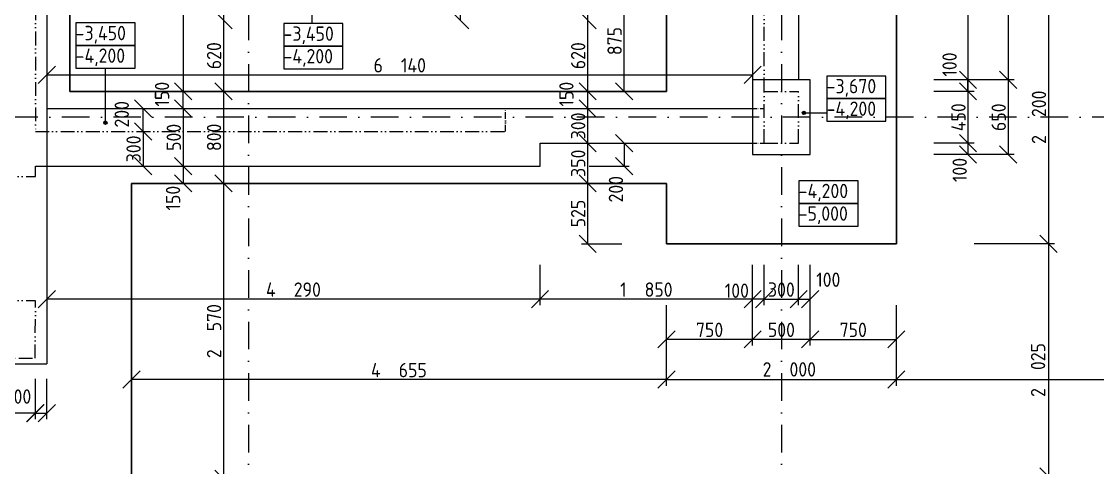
# Model space of a CAD drawing. Extents: x 4511820 to 5180432, y -1526536 to -944957.
# Drawn here: x 5102772 to 5112132, y -1447929 to -1444051 of the extents above; entities that cross this region are included whole.
import ezdxf

# ---------------------------------------------------------------- set-up
doc = ezdxf.new("R2010")
doc.units = 0
doc.header["$MEASUREMENT"] = 0
doc.linetypes.add('ACAD_ISO12W100', pattern=[22, 12, -3, 0.5, -3, 0.5, -3])
doc.linetypes.add('BODKOCIARKOVANA_3', pattern=[5.6, 3, -1.3, 0, -1.3])
doc.layers.get('0').update_dxf_attribs({"linetype": 'CONTINUOUS'})
doc.layers.get('Defpoints').update_dxf_attribs({"color": 61, "linetype": 'CONTINUOUS'})
for name, color, linetype in [('KÓTY', 4, 'CONTINUOUS'), ('MÚRY', 1, 'CONTINUOUS'), ('osi', 253, 'CONTINUOUS'), ('TENKÁ', 7, 'CONTINUOUS')]:
    doc.layers.add(name, color=color, linetype=linetype)
doc.styles.add('STYLE1', font='isocp.shx')
doc.dimstyles.new('STANDARD-50', dxfattribs={"dimtxt": 125, "dimasz": 150, "dimexe": 10, "dimexo": 200, "dimgap": 20, "dimtad": 1, "dimdsep": 46, "dimlunit": 6, "dimtxsty": 'STYLE1', "dimblk1": 'OBLIQUE', "dimblk2": 'OBLIQUE', "dimsah": 1, "dimcen": 2.5, "dimse1": 1, "dimse2": 1, "dimadec": 0, "dimazin": 0, "dimtfac": 1, "dimtmove": 1, "dimatfit": 3, "dimldrblk": 'OBLIQUE', "dimfxl": 1, "dimtolj": 1, "dimtzin": 0, "dimarcsym": 0})

# ---------------------------------------------------------------- blocks, each defined once
blk = doc.blocks.new('_OBLIQUE')
at = {"color": 0, "linetype": 'ByBlock'}
blk.add_line((-0.5, -0.5), (0.5, 0.5), dxfattribs=at)
blk = doc.blocks.new('*D37453')
at = {"layer": 'Defpoints', "color": 0}
for p in [(5108382.5, -1445983), (5110382.5, -1445983), (5110382.5, -1447164.5)]:
    blk.add_point(p, dxfattribs=at)
at = {"layer": 'KÓTY', "color": 0, "lineweight": -2}
blk.add_line((5108382.5, -1447164.5), (5110382.5, -1447164.5), dxfattribs=at)
at = {"layer": 'KÓTY', "color": 0, "linetype": 'ByBlock', "lineweight": -2, "xscale": 150, "yscale": 150, "zscale": 150, "rotation": 180}
blk.add_blockref('_OBLIQUE', (5108382.5, -1447164.5), dxfattribs=at)
at = {"layer": 'KÓTY', "color": 0, "linetype": 'ByBlock', "lineweight": -2, "xscale": 150, "yscale": 150, "zscale": 150}
blk.add_blockref('_OBLIQUE', (5110382.5, -1447164.5), dxfattribs=at)
at = {"layer": 'KÓTY', "color": 0, "insert": (5109451.5, -1447076), "char_height": 125, "attachment_point": 5, "style": 'STYLE1'}
blk.add_mtext('\\A1;2ﾠ000', dxfattribs=at)
blk = doc.blocks.new('*D37454')
at = {"layer": 'Defpoints', "color": 0}
for p in [(5110382.5, -1445983), (5114922.5, -1446083), (5114922.5, -1447164.5)]:
    blk.add_point(p, dxfattribs=at)
at = {"layer": 'KÓTY', "color": 0, "lineweight": -2}
blk.add_line((5110382.5, -1447164.5), (5114922.5, -1447164.5), dxfattribs=at)
at = {"layer": 'KÓTY', "color": 0, "linetype": 'ByBlock', "lineweight": -2, "xscale": 150, "yscale": 150, "zscale": 150, "rotation": 180}
blk.add_blockref('_OBLIQUE', (5110382.5, -1447164.5), dxfattribs=at)
at = {"layer": 'KÓTY', "color": 0, "linetype": 'ByBlock', "lineweight": -2, "xscale": 150, "yscale": 150, "zscale": 150}
blk.add_blockref('_OBLIQUE', (5114922.5, -1447164.5), dxfattribs=at)
at = {"layer": 'KÓTY', "color": 0, "insert": (5112652.5, -1447082), "char_height": 125, "attachment_point": 5, "style": 'STYLE1'}
blk.add_mtext('\\A1;4ﾠ540', dxfattribs=at)
blk = doc.blocks.new('*D37680')
at = {"layer": 'Defpoints', "color": 0}
for p in [(5103727.5, -1445458), (5108382.5, -1445458), (5103727.5, -1447164.5)]:
    blk.add_point(p, dxfattribs=at)
at = {"layer": 'KÓTY', "color": 0, "lineweight": -2}
blk.add_line((5108382.5, -1447164.5), (5103727.5, -1447164.5), dxfattribs=at)
at = {"layer": 'KÓTY', "color": 0, "linetype": 'ByBlock', "lineweight": -2, "xscale": 150, "yscale": 150, "zscale": 150, "rotation": 180}
blk.add_blockref('_OBLIQUE', (5103727.5, -1447164.5), dxfattribs=at)
at = {"layer": 'KÓTY', "color": 0, "linetype": 'ByBlock', "lineweight": -2, "xscale": 150, "yscale": 150, "zscale": 150}
blk.add_blockref('_OBLIQUE', (5108382.5, -1447164.5), dxfattribs=at)
at = {"layer": 'KÓTY', "color": 0, "insert": (5106055, -1447082), "char_height": 125, "attachment_point": 5, "style": 'STYLE1'}
blk.add_mtext('\\A1;4ﾠ655', dxfattribs=at)
blk = doc.blocks.new('*D37682')
at = {"layer": 'Defpoints', "color": 0}
for p in [(5102992.5, -1444958), (5107282.5, -1444958), (5102992.5, -1446464.5)]:
    blk.add_point(p, dxfattribs=at)
at = {"layer": 'KÓTY', "color": 0, "lineweight": -2}
blk.add_line((5107282.5, -1446464.5), (5102992.5, -1446464.5), dxfattribs=at)
at = {"layer": 'KÓTY', "color": 0, "linetype": 'ByBlock', "lineweight": -2, "xscale": 150, "yscale": 150, "zscale": 150, "rotation": 180}
blk.add_blockref('_OBLIQUE', (5102992.5, -1446464.5), dxfattribs=at)
at = {"layer": 'KÓTY', "color": 0, "linetype": 'ByBlock', "lineweight": -2, "xscale": 150, "yscale": 150, "zscale": 150}
blk.add_blockref('_OBLIQUE', (5107282.5, -1446464.5), dxfattribs=at)
at = {"layer": 'KÓTY', "color": 0, "insert": (5105137.5, -1446382), "char_height": 125, "attachment_point": 5, "style": 'STYLE1'}
blk.add_mtext('\\A1;4ﾠ290', dxfattribs=at)
blk = doc.blocks.new('*D37693')
at = {"layer": 'Defpoints', "color": 0}
for p in [(5110382.5, -1443783), (5110382.5, -1445983), (5111705.5, -1445983)]:
    blk.add_point(p, dxfattribs=at)
at = {"layer": 'KÓTY', "color": 0, "lineweight": -2}
blk.add_line((5111705.5, -1443783), (5111705.5, -1445983), dxfattribs=at)
at = {"layer": 'KÓTY', "color": 0, "linetype": 'ByBlock', "lineweight": -2, "xscale": 150, "yscale": 150, "zscale": 150}
for p, rotation in [((5111705.5, -1443783), 90), ((5111705.5, -1445983), 270)]:
    blk.add_blockref('_OBLIQUE', p, dxfattribs=dict(at, rotation=rotation))
at = {"layer": 'KÓTY', "color": 0, "insert": (5111623, -1444883), "char_height": 125, "attachment_point": 5, "rotation": 90, "style": 'STYLE1'}
blk.add_mtext('\\A1;2ﾠ200', dxfattribs=at)
blk = doc.blocks.new('*D37695')
at = {"layer": 'Defpoints', "color": 0}
for p in [(5110382.5, -1445983), (5110382.5, -1448008), (5111705.5, -1448008)]:
    blk.add_point(p, dxfattribs=at)
at = {"layer": 'KÓTY', "color": 0, "lineweight": -2}
blk.add_line((5111705.5, -1445983), (5111705.5, -1448008), dxfattribs=at)
at = {"layer": 'KÓTY', "color": 0, "linetype": 'ByBlock', "lineweight": -2, "xscale": 150, "yscale": 150, "zscale": 150}
for p, rotation in [((5111705.5, -1445983), 90), ((5111705.5, -1448008), 270)]:
    blk.add_blockref('_OBLIQUE', p, dxfattribs=dict(at, rotation=rotation))
at = {"layer": 'KÓTY', "color": 0, "insert": (5111615.5, -1447081), "char_height": 125, "attachment_point": 5, "rotation": 90, "style": 'STYLE1'}
blk.add_mtext('\\A1;2ﾠ025', dxfattribs=at)
blk = doc.blocks.new('*D37707')
at = {"layer": 'Defpoints', "color": 0}
for p in [(5109532.5, -1440418), (5109532.5, -1444558), (5111355.5, -1444558)]:
    blk.add_point(p, dxfattribs=at)
at = {"layer": 'KÓTY', "color": 0, "lineweight": -2}
blk.add_line((5111355.5, -1440418), (5111355.5, -1444558), dxfattribs=at)
at = {"layer": 'KÓTY', "color": 0, "linetype": 'ByBlock', "lineweight": -2, "xscale": 150, "yscale": 150, "zscale": 150}
for p, rotation in [((5111355.5, -1440418), 90), ((5111355.5, -1444558), 270)]:
    blk.add_blockref('_OBLIQUE', p, dxfattribs=dict(at, rotation=rotation))
at = {"layer": 'KÓTY', "color": 0, "insert": (5111273, -1442488), "char_height": 125, "attachment_point": 5, "rotation": 90, "style": 'STYLE1'}
blk.add_mtext('\\A1;4ﾠ140', dxfattribs=at)
blk = doc.blocks.new('*D37708')
at = {"layer": 'Defpoints', "color": 0}
for p in [(5109532.5, -1444558), (5111005.5, -1444558), (5109532.5, -1444658)]:
    blk.add_point(p, dxfattribs=at)
at = {"layer": 'KÓTY', "color": 0, "lineweight": -2}
blk.add_line((5111005.5, -1444658), (5111005.5, -1444558), dxfattribs=at)
at = {"layer": 'KÓTY', "color": 0, "linetype": 'ByBlock', "lineweight": -2, "xscale": 150, "yscale": 150, "zscale": 150}
for p, rotation in [((5111005.5, -1444558), 90), ((5111005.5, -1444658), 270)]:
    blk.add_blockref('_OBLIQUE', p, dxfattribs=dict(at, rotation=rotation))
at = {"layer": 'KÓTY', "color": 0, "insert": (5110845.5, -1444424.5), "char_height": 125, "attachment_point": 5, "rotation": 90, "style": 'STYLE1'}
blk.add_mtext('\\A1;100', dxfattribs=at)
blk = doc.blocks.new('*D37710')
at = {"layer": 'Defpoints', "color": 0}
for p in [(5109232.5, -1442283), (5109232.5, -1444658), (5111005.5, -1444658)]:
    blk.add_point(p, dxfattribs=at)
at = {"layer": 'KÓTY', "color": 0, "lineweight": -2}
blk.add_line((5111005.5, -1442283), (5111005.5, -1444658), dxfattribs=at)
at = {"layer": 'KÓTY', "color": 0, "linetype": 'ByBlock', "lineweight": -2, "xscale": 150, "yscale": 150, "zscale": 150}
for p, rotation in [((5111005.5, -1442283), 90), ((5111005.5, -1444658), 270)]:
    blk.add_blockref('_OBLIQUE', p, dxfattribs=dict(at, rotation=rotation))
at = {"layer": 'KÓTY', "color": 0, "insert": (5110923, -1443470.5), "char_height": 125, "attachment_point": 5, "rotation": 90, "style": 'STYLE1'}
blk.add_mtext('\\A1;2ﾠ375', dxfattribs=at)
blk = doc.blocks.new('*D37757')
at = {"layer": 'Defpoints', "color": 0}
for p in [(5104692.5, -1440718), (5104529, -1444038), (5104692.5, -1444038)]:
    blk.add_point(p, dxfattribs=at)
at = {"layer": 'KÓTY', "color": 0, "lineweight": -2}
blk.add_line((5104529, -1440718), (5104529, -1444038), dxfattribs=at)
at = {"layer": 'KÓTY', "color": 0, "linetype": 'ByBlock', "lineweight": -2, "xscale": 150, "yscale": 150, "zscale": 150}
for p, rotation in [((5104529, -1440718), 90), ((5104529, -1444038), 270)]:
    blk.add_blockref('_OBLIQUE', p, dxfattribs=dict(at, rotation=rotation))
at = {"layer": 'KÓTY', "color": 0, "insert": (5104446.5, -1442378), "char_height": 125, "attachment_point": 5, "rotation": 90, "style": 'STYLE1'}
blk.add_mtext('\\A1;3ﾠ320', dxfattribs=at)
blk = doc.blocks.new('*D37758')
at = {"layer": 'Defpoints', "color": 0}
for p in [(5104692.5, -1444038), (5104529, -1444658), (5104692.5, -1444658)]:
    blk.add_point(p, dxfattribs=at)
at = {"layer": 'KÓTY', "color": 0, "lineweight": -2}
blk.add_line((5104529, -1444038), (5104529, -1444658), dxfattribs=at)
at = {"layer": 'KÓTY', "color": 0, "linetype": 'ByBlock', "lineweight": -2, "xscale": 150, "yscale": 150, "zscale": 150}
for p, rotation in [((5104529, -1444038), 90), ((5104529, -1444658), 270)]:
    blk.add_blockref('_OBLIQUE', p, dxfattribs=dict(at, rotation=rotation))
at = {"layer": 'KÓTY', "color": 0, "insert": (5104446.5, -1444348), "char_height": 125, "attachment_point": 5, "rotation": 90, "style": 'STYLE1'}
blk.add_mtext('\\A1;620', dxfattribs=at)
blk = doc.blocks.new('*D37762')
at = {"layer": 'Defpoints', "color": 0}
for p in [(5102992.5, -1447028), (5103727.5, -1447028), (5103727.5, -1448629.5)]:
    blk.add_point(p, dxfattribs=at)
at = {"layer": 'KÓTY', "color": 0, "lineweight": -2}
blk.add_line((5102992.5, -1448629.5), (5103727.5, -1448629.5), dxfattribs=at)
at = {"layer": 'KÓTY', "color": 0, "linetype": 'ByBlock', "lineweight": -2, "xscale": 150, "yscale": 150, "zscale": 150, "rotation": 180}
blk.add_blockref('_OBLIQUE', (5102992.5, -1448629.5), dxfattribs=at)
at = {"layer": 'KÓTY', "color": 0, "linetype": 'ByBlock', "lineweight": -2, "xscale": 150, "yscale": 150, "zscale": 150}
blk.add_blockref('_OBLIQUE', (5103727.5, -1448629.5), dxfattribs=at)
at = {"layer": 'KÓTY', "color": 0, "insert": (5103360, -1448547), "char_height": 125, "attachment_point": 5, "style": 'STYLE1'}
blk.add_mtext('\\A1;735', dxfattribs=at)
blk = doc.blocks.new('*D37763')
at = {"layer": 'Defpoints', "color": 0}
for p in [(5101132.5, -1447028), (5102992.5, -1447028), (5101132.5, -1448629.5)]:
    blk.add_point(p, dxfattribs=at)
at = {"layer": 'KÓTY', "color": 0, "lineweight": -2}
blk.add_line((5102992.5, -1448629.5), (5101132.5, -1448629.5), dxfattribs=at)
at = {"layer": 'KÓTY', "color": 0, "linetype": 'ByBlock', "lineweight": -2, "xscale": 150, "yscale": 150, "zscale": 150, "rotation": 180}
blk.add_blockref('_OBLIQUE', (5101132.5, -1448629.5), dxfattribs=at)
at = {"layer": 'KÓTY', "color": 0, "linetype": 'ByBlock', "lineweight": -2, "xscale": 150, "yscale": 150, "zscale": 150}
blk.add_blockref('_OBLIQUE', (5102992.5, -1448629.5), dxfattribs=at)
at = {"layer": 'KÓTY', "color": 0, "insert": (5102062.5, -1448547), "char_height": 125, "attachment_point": 5, "style": 'STYLE1'}
blk.add_mtext('\\A1;1ﾠ860', dxfattribs=at)
blk = doc.blocks.new('*D37765')
at = {"layer": 'Defpoints', "color": 0}
for p in [(5101206.1, -1446978), (5102891.1, -1446978), (5101206.1, -1447455.5)]:
    blk.add_point(p, dxfattribs=at)
at = {"layer": 'KÓTY', "color": 0, "lineweight": -2}
blk.add_line((5102891.1, -1447455.5), (5101206.1, -1447455.5), dxfattribs=at)
at = {"layer": 'KÓTY', "color": 0, "linetype": 'ByBlock', "lineweight": -2, "xscale": 150, "yscale": 150, "zscale": 150, "rotation": 180}
blk.add_blockref('_OBLIQUE', (5101206.1, -1447455.5), dxfattribs=at)
at = {"layer": 'KÓTY', "color": 0, "linetype": 'ByBlock', "lineweight": -2, "xscale": 150, "yscale": 150, "zscale": 150}
blk.add_blockref('_OBLIQUE', (5102891.1, -1447455.5), dxfattribs=at)
at = {"layer": 'KÓTY', "color": 0, "insert": (5102048.6, -1447373), "char_height": 125, "attachment_point": 5, "style": 'STYLE1'}
blk.add_mtext('\\A1;1ﾠ685', dxfattribs=at)
blk = doc.blocks.new('*D37766')
at = {"layer": 'Defpoints', "color": 0}
for p in [(5102892.5, -1446978), (5102992.5, -1446978), (5102992.5, -1447455.5)]:
    blk.add_point(p, dxfattribs=at)
at = {"layer": 'KÓTY', "color": 0, "lineweight": -2}
blk.add_line((5102892.5, -1447455.5), (5102992.5, -1447455.5), dxfattribs=at)
at = {"layer": 'KÓTY', "color": 0, "linetype": 'ByBlock', "lineweight": -2, "xscale": 150, "yscale": 150, "zscale": 150, "rotation": 180}
blk.add_blockref('_OBLIQUE', (5102892.5, -1447455.5), dxfattribs=at)
at = {"layer": 'KÓTY', "color": 0, "linetype": 'ByBlock', "lineweight": -2, "xscale": 150, "yscale": 150, "zscale": 150}
blk.add_blockref('_OBLIQUE', (5102992.5, -1447455.5), dxfattribs=at)
at = {"layer": 'KÓTY', "color": 0, "insert": (5102751.5, -1447312), "char_height": 125, "attachment_point": 5, "style": 'STYLE1'}
blk.add_mtext('\\A1;100', dxfattribs=at)
blk = doc.blocks.new('*D37790')
at = {"layer": 'Defpoints', "color": 0}
for p in [(5104529, -1444658), (5104529, -1445458), (5104529, -1445458)]:
    blk.add_point(p, dxfattribs=at)
at = {"layer": 'KÓTY', "color": 0, "lineweight": -2}
blk.add_line((5104529, -1444658), (5104529, -1445458), dxfattribs=at)
at = {"layer": 'KÓTY', "color": 0, "linetype": 'ByBlock', "lineweight": -2, "xscale": 150, "yscale": 150, "zscale": 150}
for p, rotation in [((5104529, -1444658), 90), ((5104529, -1445458), 270)]:
    blk.add_blockref('_OBLIQUE', p, dxfattribs=dict(at, rotation=rotation))
at = {"layer": 'KÓTY', "color": 0, "insert": (5104446.5, -1445058), "char_height": 125, "attachment_point": 5, "rotation": 90, "style": 'STYLE1'}
blk.add_mtext('\\A1;800', dxfattribs=at)
blk = doc.blocks.new('*D37792')
at = {"layer": 'Defpoints', "color": 0}
for p in [(5107392.5, -1442548), (5105892.5, -1444038), (5107697, -1444038)]:
    blk.add_point(p, dxfattribs=at)
at = {"layer": 'KÓTY', "color": 0, "lineweight": -2}
blk.add_line((5107697, -1442548), (5107697, -1444038), dxfattribs=at)
at = {"layer": 'KÓTY', "color": 0, "linetype": 'ByBlock', "lineweight": -2, "xscale": 150, "yscale": 150, "zscale": 150}
for p, rotation in [((5107697, -1442548), 90), ((5107697, -1444038), 270)]:
    blk.add_blockref('_OBLIQUE', p, dxfattribs=dict(at, rotation=rotation))
at = {"layer": 'KÓTY', "color": 0, "insert": (5107614.5, -1443293), "char_height": 125, "attachment_point": 5, "rotation": 90, "style": 'STYLE1'}
blk.add_mtext('\\A1;1ﾠ490', dxfattribs=at)
blk = doc.blocks.new('*D37793')
at = {"layer": 'Defpoints', "color": 0}
for p in [(5107697, -1444038), (5107697, -1444658), (5107697, -1444658)]:
    blk.add_point(p, dxfattribs=at)
at = {"layer": 'KÓTY', "color": 0, "lineweight": -2}
blk.add_line((5107697, -1444038), (5107697, -1444658), dxfattribs=at)
at = {"layer": 'KÓTY', "color": 0, "linetype": 'ByBlock', "lineweight": -2, "xscale": 150, "yscale": 150, "zscale": 150}
for p, rotation in [((5107697, -1444038), 90), ((5107697, -1444658), 270)]:
    blk.add_blockref('_OBLIQUE', p, dxfattribs=dict(at, rotation=rotation))
at = {"layer": 'KÓTY', "color": 0, "insert": (5107614.5, -1444348), "char_height": 125, "attachment_point": 5, "rotation": 90, "style": 'STYLE1'}
blk.add_mtext('\\A1;620', dxfattribs=at)
blk = doc.blocks.new('*D37794')
at = {"layer": 'Defpoints', "color": 0}
for p in [(5107697, -1444658), (5107697, -1444808), (5107697, -1444808)]:
    blk.add_point(p, dxfattribs=at)
at = {"layer": 'KÓTY', "color": 0, "lineweight": -2}
blk.add_line((5107697, -1444658), (5107697, -1444808), dxfattribs=at)
at = {"layer": 'KÓTY', "color": 0, "linetype": 'ByBlock', "lineweight": -2, "xscale": 150, "yscale": 150, "zscale": 150}
for p, rotation in [((5107697, -1444658), 90), ((5107697, -1444808), 270)]:
    blk.add_blockref('_OBLIQUE', p, dxfattribs=dict(at, rotation=rotation))
at = {"layer": 'KÓTY', "color": 0, "insert": (5107512, -1444682.2), "char_height": 125, "attachment_point": 5, "rotation": 90, "style": 'STYLE1'}
blk.add_mtext('\\A1;150', dxfattribs=at)
blk = doc.blocks.new('*D37795')
at = {"layer": 'Defpoints', "color": 0}
for p in [(5107697, -1444808), (5107697, -1445108), (5107697, -1445108)]:
    blk.add_point(p, dxfattribs=at)
at = {"layer": 'KÓTY', "color": 0, "lineweight": -2}
blk.add_line((5107697, -1444808), (5107697, -1445108), dxfattribs=at)
at = {"layer": 'KÓTY', "color": 0, "linetype": 'ByBlock', "lineweight": -2, "xscale": 150, "yscale": 150, "zscale": 150}
for p, rotation in [((5107697, -1444808), 90), ((5107697, -1445108), 270)]:
    blk.add_blockref('_OBLIQUE', p, dxfattribs=dict(at, rotation=rotation))
at = {"layer": 'KÓTY', "color": 0, "insert": (5107614.5, -1444958), "char_height": 125, "attachment_point": 5, "rotation": 90, "style": 'STYLE1'}
blk.add_mtext('\\A1;300', dxfattribs=at)
blk = doc.blocks.new('*D37796')
at = {"layer": 'Defpoints', "color": 0}
for p in [(5107697, -1445108), (5107697, -1445458), (5107697, -1445458)]:
    blk.add_point(p, dxfattribs=at)
at = {"layer": 'KÓTY', "color": 0, "lineweight": -2}
blk.add_line((5107697, -1445108), (5107697, -1445458), dxfattribs=at)
at = {"layer": 'KÓTY', "color": 0, "linetype": 'ByBlock', "lineweight": -2, "xscale": 150, "yscale": 150, "zscale": 150}
for p, rotation in [((5107697, -1445108), 90), ((5107697, -1445458), 270)]:
    blk.add_blockref('_OBLIQUE', p, dxfattribs=dict(at, rotation=rotation))
at = {"layer": 'KÓTY', "color": 0, "insert": (5107614.5, -1445283), "char_height": 125, "attachment_point": 5, "rotation": 90, "style": 'STYLE1'}
blk.add_mtext('\\A1;350', dxfattribs=at)
blk = doc.blocks.new('*D37797')
at = {"layer": 'Defpoints', "color": 0}
for p in [(5108382.5, -1445458), (5107697, -1445983), (5108382.5, -1445983)]:
    blk.add_point(p, dxfattribs=at)
at = {"layer": 'KÓTY', "color": 0, "lineweight": -2}
blk.add_line((5107697, -1445458), (5107697, -1445983), dxfattribs=at)
at = {"layer": 'KÓTY', "color": 0, "linetype": 'ByBlock', "lineweight": -2, "xscale": 150, "yscale": 150, "zscale": 150}
for p, rotation in [((5107697, -1445458), 90), ((5107697, -1445983), 270)]:
    blk.add_blockref('_OBLIQUE', p, dxfattribs=dict(at, rotation=rotation))
at = {"layer": 'KÓTY', "color": 0, "insert": (5107614.5, -1445720.5), "char_height": 125, "attachment_point": 5, "rotation": 90, "style": 'STYLE1'}
blk.add_mtext('\\A1;525', dxfattribs=at)
blk = doc.blocks.new('*D37800')
at = {"layer": 'Defpoints', "color": 0}
for p in [(5108014, -1443783), (5108382.5, -1443783), (5108382.5, -1444658)]:
    blk.add_point(p, dxfattribs=at)
at = {"layer": 'KÓTY', "color": 0, "lineweight": -2}
blk.add_line((5108014, -1444658), (5108014, -1443783), dxfattribs=at)
at = {"layer": 'KÓTY', "color": 0, "linetype": 'ByBlock', "lineweight": -2, "xscale": 150, "yscale": 150, "zscale": 150}
for p, rotation in [((5108014, -1443783), 90), ((5108014, -1444658), 270)]:
    blk.add_blockref('_OBLIQUE', p, dxfattribs=dict(at, rotation=rotation))
at = {"layer": 'KÓTY', "color": 0, "insert": (5107931.5, -1444220.5), "char_height": 125, "attachment_point": 5, "rotation": 90, "style": 'STYLE1'}
blk.add_mtext('\\A1;875', dxfattribs=at)
blk = doc.blocks.new('*D37811')
at = {"layer": 'Defpoints', "color": 0}
for p in [(5104529, -1444808), (5104179, -1445308), (5104529, -1445308)]:
    blk.add_point(p, dxfattribs=at)
at = {"layer": 'KÓTY', "color": 0, "lineweight": -2}
blk.add_line((5104179, -1444808), (5104179, -1445308), dxfattribs=at)
at = {"layer": 'KÓTY', "color": 0, "linetype": 'ByBlock', "lineweight": -2, "xscale": 150, "yscale": 150, "zscale": 150}
for p, rotation in [((5104179, -1444808), 90), ((5104179, -1445308), 270)]:
    blk.add_blockref('_OBLIQUE', p, dxfattribs=dict(at, rotation=rotation))
at = {"layer": 'KÓTY', "color": 0, "insert": (5104096.5, -1445058), "char_height": 125, "attachment_point": 5, "rotation": 90, "style": 'STYLE1'}
blk.add_mtext('\\A1;500', dxfattribs=at)
blk = doc.blocks.new('*D37812')
at = {"layer": 'Defpoints', "color": 0}
for p in [(5104179, -1444658), (5104179, -1444658), (5104179, -1444808)]:
    blk.add_point(p, dxfattribs=at)
at = {"layer": 'KÓTY', "color": 0, "lineweight": -2}
blk.add_line((5104179, -1444808), (5104179, -1444658), dxfattribs=at)
at = {"layer": 'KÓTY', "color": 0, "linetype": 'ByBlock', "lineweight": -2, "xscale": 150, "yscale": 150, "zscale": 150}
for p, rotation in [((5104179, -1444658), 90), ((5104179, -1444808), 270)]:
    blk.add_blockref('_OBLIQUE', p, dxfattribs=dict(at, rotation=rotation))
at = {"layer": 'KÓTY', "color": 0, "insert": (5103994, -1444682.2), "char_height": 125, "attachment_point": 5, "rotation": 90, "style": 'STYLE1'}
blk.add_mtext('\\A1;150', dxfattribs=at)
blk = doc.blocks.new('*D37813')
at = {"layer": 'Defpoints', "color": 0}
for p in [(5104179, -1445308), (5104179, -1445458), (5104179, -1445458)]:
    blk.add_point(p, dxfattribs=at)
at = {"layer": 'KÓTY', "color": 0, "lineweight": -2}
blk.add_line((5104179, -1445308), (5104179, -1445458), dxfattribs=at)
at = {"layer": 'KÓTY', "color": 0, "linetype": 'ByBlock', "lineweight": -2, "xscale": 150, "yscale": 150, "zscale": 150}
for p, rotation in [((5104179, -1445308), 90), ((5104179, -1445458), 270)]:
    blk.add_blockref('_OBLIQUE', p, dxfattribs=dict(at, rotation=rotation))
at = {"layer": 'KÓTY', "color": 0, "insert": (5104090, -1445586.5), "char_height": 125, "attachment_point": 5, "rotation": 90, "style": 'STYLE1'}
blk.add_mtext('\\A1;150', dxfattribs=at)
blk = doc.blocks.new('*D37814')
at = {"layer": 'Defpoints', "color": 0}
for p in [(5103829, -1445008), (5103829, -1445308), (5103829, -1445308)]:
    blk.add_point(p, dxfattribs=at)
at = {"layer": 'KÓTY', "color": 0, "lineweight": -2}
blk.add_line((5103829, -1445008), (5103829, -1445308), dxfattribs=at)
at = {"layer": 'KÓTY', "color": 0, "linetype": 'ByBlock', "lineweight": -2, "xscale": 150, "yscale": 150, "zscale": 150}
for p, rotation in [((5103829, -1445008), 90), ((5103829, -1445308), 270)]:
    blk.add_blockref('_OBLIQUE', p, dxfattribs=dict(at, rotation=rotation))
at = {"layer": 'KÓTY', "color": 0, "insert": (5103746.5, -1445158), "char_height": 125, "attachment_point": 5, "rotation": 90, "style": 'STYLE1'}
blk.add_mtext('\\A1;300', dxfattribs=at)
blk = doc.blocks.new('*D37815')
at = {"layer": 'Defpoints', "color": 0}
for p in [(5103727.5, -1445458), (5103727.5, -1448028), (5104529, -1448028)]:
    blk.add_point(p, dxfattribs=at)
at = {"layer": 'KÓTY', "color": 0, "lineweight": -2}
blk.add_line((5104529, -1445458), (5104529, -1448028), dxfattribs=at)
at = {"layer": 'KÓTY', "color": 0, "linetype": 'ByBlock', "lineweight": -2, "xscale": 150, "yscale": 150, "zscale": 150}
for p, rotation in [((5104529, -1445458), 90), ((5104529, -1448028), 270)]:
    blk.add_blockref('_OBLIQUE', p, dxfattribs=dict(at, rotation=rotation))
at = {"layer": 'KÓTY', "color": 0, "insert": (5104446.5, -1446743), "char_height": 125, "attachment_point": 5, "rotation": 90, "style": 'STYLE1'}
blk.add_mtext('\\A1;2ﾠ570', dxfattribs=at)
blk = doc.blocks.new('*D37821')
at = {"layer": 'Defpoints', "color": 0}
for p in [(5104692.5, -1440718), (5104179, -1444658), (5104692.5, -1444658)]:
    blk.add_point(p, dxfattribs=at)
at = {"layer": 'KÓTY', "color": 0, "lineweight": -2}
blk.add_line((5104179, -1440718), (5104179, -1444658), dxfattribs=at)
at = {"layer": 'KÓTY', "color": 0, "linetype": 'ByBlock', "lineweight": -2, "xscale": 150, "yscale": 150, "zscale": 150}
for p, rotation in [((5104179, -1440718), 90), ((5104179, -1444658), 270)]:
    blk.add_blockref('_OBLIQUE', p, dxfattribs=dict(at, rotation=rotation))
at = {"layer": 'KÓTY', "color": 0, "insert": (5104096.5, -1442688), "char_height": 125, "attachment_point": 5, "rotation": 90, "style": 'STYLE1'}
blk.add_mtext('\\A1;3ﾠ940', dxfattribs=at)
blk = doc.blocks.new('*D37822')
at = {"layer": 'Defpoints', "color": 0}
for p in [(5103829, -1444808), (5103829, -1444808), (5103829, -1445008)]:
    blk.add_point(p, dxfattribs=at)
at = {"layer": 'KÓTY', "color": 0, "lineweight": -2}
blk.add_line((5103829, -1445008), (5103829, -1444808), dxfattribs=at)
at = {"layer": 'KÓTY', "color": 0, "linetype": 'ByBlock', "lineweight": -2, "xscale": 150, "yscale": 150, "zscale": 150}
for p, rotation in [((5103829, -1444808), 90), ((5103829, -1445008), 270)]:
    blk.add_blockref('_OBLIQUE', p, dxfattribs=dict(at, rotation=rotation))
at = {"layer": 'KÓTY', "color": 0, "insert": (5103644, -1444857.2), "char_height": 125, "attachment_point": 5, "rotation": 90, "style": 'STYLE1'}
blk.add_mtext('\\A1;200', dxfattribs=at)
blk = doc.blocks.new('*D37823')
at = {"layer": 'Defpoints', "color": 0}
for p in [(5109132.5, -1444514), (5102992.5, -1444808), (5109132.5, -1444808)]:
    blk.add_point(p, dxfattribs=at)
at = {"layer": 'KÓTY', "color": 0, "lineweight": -2}
blk.add_line((5102992.5, -1444514), (5109132.5, -1444514), dxfattribs=at)
at = {"layer": 'KÓTY', "color": 0, "linetype": 'ByBlock', "lineweight": -2, "xscale": 150, "yscale": 150, "zscale": 150, "rotation": 180}
blk.add_blockref('_OBLIQUE', (5102992.5, -1444514), dxfattribs=at)
at = {"layer": 'KÓTY', "color": 0, "linetype": 'ByBlock', "lineweight": -2, "xscale": 150, "yscale": 150, "zscale": 150}
blk.add_blockref('_OBLIQUE', (5109132.5, -1444514), dxfattribs=at)
at = {"layer": 'KÓTY', "color": 0, "insert": (5106062.5, -1444431.5), "char_height": 125, "attachment_point": 5, "style": 'STYLE1'}
blk.add_mtext('\\A1;6ﾠ140', dxfattribs=at)
blk = doc.blocks.new('*D37824')
at = {"layer": 'Defpoints', "color": 0}
for p in [(5107282.5, -1445108), (5107282.5, -1445308), (5108014, -1445308)]:
    blk.add_point(p, dxfattribs=at)
at = {"layer": 'KÓTY', "color": 0, "lineweight": -2}
blk.add_line((5108014, -1445108), (5108014, -1445308), dxfattribs=at)
at = {"layer": 'KÓTY', "color": 0, "linetype": 'ByBlock', "lineweight": -2, "xscale": 150, "yscale": 150, "zscale": 150}
for p, rotation in [((5108014, -1445108), 90), ((5108014, -1445308), 270)]:
    blk.add_blockref('_OBLIQUE', p, dxfattribs=dict(at, rotation=rotation))
at = {"layer": 'KÓTY', "color": 0, "insert": (5107943, -1445509), "char_height": 125, "attachment_point": 5, "rotation": 90, "style": 'STYLE1'}
blk.add_mtext('\\A1;200', dxfattribs=at)
blk = doc.blocks.new('*D37832')
at = {"layer": 'Defpoints', "color": 0}
for p in [(5105442.5, -1443838), (5105442.5, -1444038), (5106587.5, -1444038)]:
    blk.add_point(p, dxfattribs=at)
at = {"layer": 'KÓTY', "color": 0, "lineweight": -2}
blk.add_line((5106587.5, -1443838), (5106587.5, -1444038), dxfattribs=at)
at = {"layer": 'KÓTY', "color": 0, "linetype": 'ByBlock', "lineweight": -2, "xscale": 150, "yscale": 150, "zscale": 150}
for p, rotation in [((5106587.5, -1443838), 90), ((5106587.5, -1444038), 270)]:
    blk.add_blockref('_OBLIQUE', p, dxfattribs=dict(at, rotation=rotation))
at = {"layer": 'KÓTY', "color": 0, "insert": (5106432, -1443879.5), "char_height": 125, "attachment_point": 5, "rotation": 90, "style": 'STYLE1'}
blk.add_mtext('\\A1;200', dxfattribs=at)
blk = doc.blocks.new('*D37982')
at = {"layer": 'Defpoints', "color": 0}
for p in [(5109132.5, -1445208), (5109632.5, -1445208), (5109132.5, -1446814.5)]:
    blk.add_point(p, dxfattribs=at)
at = {"layer": 'KÓTY', "color": 0, "lineweight": -2}
blk.add_line((5109632.5, -1446814.5), (5109132.5, -1446814.5), dxfattribs=at)
at = {"layer": 'KÓTY', "color": 0, "linetype": 'ByBlock', "lineweight": -2, "xscale": 150, "yscale": 150, "zscale": 150, "rotation": 180}
blk.add_blockref('_OBLIQUE', (5109132.5, -1446814.5), dxfattribs=at)
at = {"layer": 'KÓTY', "color": 0, "linetype": 'ByBlock', "lineweight": -2, "xscale": 150, "yscale": 150, "zscale": 150}
blk.add_blockref('_OBLIQUE', (5109632.5, -1446814.5), dxfattribs=at)
at = {"layer": 'KÓTY', "color": 0, "insert": (5109382.5, -1446732), "char_height": 125, "attachment_point": 5, "style": 'STYLE1'}
blk.add_mtext('\\A1;500', dxfattribs=at)
blk = doc.blocks.new('*D37986')
at = {"layer": 'Defpoints', "color": 0}
for p in [(5109532.5, -1444658), (5109532.5, -1445108), (5111005.5, -1445108)]:
    blk.add_point(p, dxfattribs=at)
at = {"layer": 'KÓTY', "color": 0, "lineweight": -2}
blk.add_line((5111005.5, -1444658), (5111005.5, -1445108), dxfattribs=at)
at = {"layer": 'KÓTY', "color": 0, "linetype": 'ByBlock', "lineweight": -2, "xscale": 150, "yscale": 150, "zscale": 150}
for p, rotation in [((5111005.5, -1444658), 90), ((5111005.5, -1445108), 270)]:
    blk.add_blockref('_OBLIQUE', p, dxfattribs=dict(at, rotation=rotation))
at = {"layer": 'KÓTY', "color": 0, "insert": (5110923, -1444883), "char_height": 125, "attachment_point": 5, "rotation": 90, "style": 'STYLE1'}
blk.add_mtext('\\A1;450', dxfattribs=at)
blk = doc.blocks.new('*D37987')
at = {"layer": 'Defpoints', "color": 0}
for p in [(5109532.5, -1445108), (5109532.5, -1445208), (5111005.5, -1445208)]:
    blk.add_point(p, dxfattribs=at)
at = {"layer": 'KÓTY', "color": 0, "lineweight": -2}
blk.add_line((5111005.5, -1445108), (5111005.5, -1445208), dxfattribs=at)
at = {"layer": 'KÓTY', "color": 0, "linetype": 'ByBlock', "lineweight": -2, "xscale": 150, "yscale": 150, "zscale": 150}
for p, rotation in [((5111005.5, -1445108), 90), ((5111005.5, -1445208), 270)]:
    blk.add_blockref('_OBLIQUE', p, dxfattribs=dict(at, rotation=rotation))
at = {"layer": 'KÓTY', "color": 0, "insert": (5110933.5, -1445341.5), "char_height": 125, "attachment_point": 5, "rotation": 90, "style": 'STYLE1'}
blk.add_mtext('\\A1;100', dxfattribs=at)
blk = doc.blocks.new('*D37988')
at = {"layer": 'Defpoints', "color": 0}
for p in [(5109632.5, -1444558), (5109632.5, -1445208), (5111355.5, -1445208)]:
    blk.add_point(p, dxfattribs=at)
at = {"layer": 'KÓTY', "color": 0, "lineweight": -2}
blk.add_line((5111355.5, -1444558), (5111355.5, -1445208), dxfattribs=at)
at = {"layer": 'KÓTY', "color": 0, "linetype": 'ByBlock', "lineweight": -2, "xscale": 150, "yscale": 150, "zscale": 150}
for p, rotation in [((5111355.5, -1444558), 90), ((5111355.5, -1445208), 270)]:
    blk.add_blockref('_OBLIQUE', p, dxfattribs=dict(at, rotation=rotation))
at = {"layer": 'KÓTY', "color": 0, "insert": (5111273, -1444883), "char_height": 125, "attachment_point": 5, "rotation": 90, "style": 'STYLE1'}
blk.add_mtext('\\A1;650', dxfattribs=at)
blk = doc.blocks.new('*D37989')
at = {"layer": 'Defpoints', "color": 0}
for p in [(5109632.5, -1445208), (5110382.5, -1445208), (5110382.5, -1446814.5)]:
    blk.add_point(p, dxfattribs=at)
at = {"layer": 'KÓTY', "color": 0, "lineweight": -2}
blk.add_line((5109632.5, -1446814.5), (5110382.5, -1446814.5), dxfattribs=at)
at = {"layer": 'KÓTY', "color": 0, "linetype": 'ByBlock', "lineweight": -2, "xscale": 150, "yscale": 150, "zscale": 150, "rotation": 180}
blk.add_blockref('_OBLIQUE', (5109632.5, -1446814.5), dxfattribs=at)
at = {"layer": 'KÓTY', "color": 0, "linetype": 'ByBlock', "lineweight": -2, "xscale": 150, "yscale": 150, "zscale": 150}
blk.add_blockref('_OBLIQUE', (5110382.5, -1446814.5), dxfattribs=at)
at = {"layer": 'KÓTY', "color": 0, "insert": (5110007.5, -1446732), "char_height": 125, "attachment_point": 5, "style": 'STYLE1'}
blk.add_mtext('\\A1;750', dxfattribs=at)
blk = doc.blocks.new('*D37990')
at = {"layer": 'Defpoints', "color": 0}
for p in [(5109132.5, -1445208), (5108382.5, -1445458), (5108382.5, -1446814.5)]:
    blk.add_point(p, dxfattribs=at)
at = {"layer": 'KÓTY', "color": 0, "lineweight": -2}
blk.add_line((5109132.5, -1446814.5), (5108382.5, -1446814.5), dxfattribs=at)
at = {"layer": 'KÓTY', "color": 0, "linetype": 'ByBlock', "lineweight": -2, "xscale": 150, "yscale": 150, "zscale": 150, "rotation": 180}
blk.add_blockref('_OBLIQUE', (5108382.5, -1446814.5), dxfattribs=at)
at = {"layer": 'KÓTY', "color": 0, "linetype": 'ByBlock', "lineweight": -2, "xscale": 150, "yscale": 150, "zscale": 150}
blk.add_blockref('_OBLIQUE', (5109132.5, -1446814.5), dxfattribs=at)
at = {"layer": 'KÓTY', "color": 0, "insert": (5108757.5, -1446732), "char_height": 125, "attachment_point": 5, "style": 'STYLE1'}
blk.add_mtext('\\A1;750', dxfattribs=at)
blk = doc.blocks.new('*D37991')
at = {"layer": 'Defpoints', "color": 0}
for p in [(5109532.5, -1444940.5), (5109632.5, -1444940.5), (5109632.5, -1446464.5)]:
    blk.add_point(p, dxfattribs=at)
at = {"layer": 'KÓTY', "color": 0, "lineweight": -2}
blk.add_line((5109532.5, -1446464.5), (5109632.5, -1446464.5), dxfattribs=at)
at = {"layer": 'KÓTY', "color": 0, "linetype": 'ByBlock', "lineweight": -2, "xscale": 150, "yscale": 150, "zscale": 150, "rotation": 180}
blk.add_blockref('_OBLIQUE', (5109532.5, -1446464.5), dxfattribs=at)
at = {"layer": 'KÓTY', "color": 0, "linetype": 'ByBlock', "lineweight": -2, "xscale": 150, "yscale": 150, "zscale": 150}
blk.add_blockref('_OBLIQUE', (5109632.5, -1446464.5), dxfattribs=at)
at = {"layer": 'KÓTY', "color": 0, "insert": (5109790.5, -1446296), "char_height": 125, "attachment_point": 5, "style": 'STYLE1'}
blk.add_mtext('\\A1;100', dxfattribs=at)
blk = doc.blocks.new('*D37992')
at = {"layer": 'Defpoints', "color": 0}
for p in [(5109132.5, -1444940.5), (5109232.5, -1444940.5), (5109132.5, -1446464.5)]:
    blk.add_point(p, dxfattribs=at)
at = {"layer": 'KÓTY', "color": 0, "lineweight": -2}
blk.add_line((5109232.5, -1446464.5), (5109132.5, -1446464.5), dxfattribs=at)
at = {"layer": 'KÓTY', "color": 0, "linetype": 'ByBlock', "lineweight": -2, "xscale": 150, "yscale": 150, "zscale": 150, "rotation": 180}
blk.add_blockref('_OBLIQUE', (5109132.5, -1446464.5), dxfattribs=at)
at = {"layer": 'KÓTY', "color": 0, "linetype": 'ByBlock', "lineweight": -2, "xscale": 150, "yscale": 150, "zscale": 150}
blk.add_blockref('_OBLIQUE', (5109232.5, -1446464.5), dxfattribs=at)
at = {"layer": 'KÓTY', "color": 0, "insert": (5108995, -1446391.5), "char_height": 125, "attachment_point": 5, "style": 'STYLE1'}
blk.add_mtext('\\A1;100', dxfattribs=at)
blk = doc.blocks.new('*D37993')
at = {"layer": 'Defpoints', "color": 0}
for p in [(5109232.5, -1445108), (5109532.5, -1445108), (5109532.5, -1446464.5)]:
    blk.add_point(p, dxfattribs=at)
at = {"layer": 'KÓTY', "color": 0, "lineweight": -2}
blk.add_line((5109232.5, -1446464.5), (5109532.5, -1446464.5), dxfattribs=at)
at = {"layer": 'KÓTY', "color": 0, "linetype": 'ByBlock', "lineweight": -2, "xscale": 150, "yscale": 150, "zscale": 150, "rotation": 180}
blk.add_blockref('_OBLIQUE', (5109232.5, -1446464.5), dxfattribs=at)
at = {"layer": 'KÓTY', "color": 0, "linetype": 'ByBlock', "lineweight": -2, "xscale": 150, "yscale": 150, "zscale": 150}
blk.add_blockref('_OBLIQUE', (5109532.5, -1446464.5), dxfattribs=at)
at = {"layer": 'KÓTY', "color": 0, "insert": (5109382.5, -1446382), "char_height": 125, "attachment_point": 5, "style": 'STYLE1'}
blk.add_mtext('\\A1;300', dxfattribs=at)
blk = doc.blocks.new('*D37994')
at = {"layer": 'Defpoints', "color": 0}
for p in [(5107282.5, -1445108), (5109132.5, -1445108), (5107282.5, -1446464.5)]:
    blk.add_point(p, dxfattribs=at)
at = {"layer": 'KÓTY', "color": 0, "lineweight": -2}
blk.add_line((5109132.5, -1446464.5), (5107282.5, -1446464.5), dxfattribs=at)
at = {"layer": 'KÓTY', "color": 0, "linetype": 'ByBlock', "lineweight": -2, "xscale": 150, "yscale": 150, "zscale": 150, "rotation": 180}
blk.add_blockref('_OBLIQUE', (5107282.5, -1446464.5), dxfattribs=at)
at = {"layer": 'KÓTY', "color": 0, "linetype": 'ByBlock', "lineweight": -2, "xscale": 150, "yscale": 150, "zscale": 150}
blk.add_blockref('_OBLIQUE', (5109132.5, -1446464.5), dxfattribs=at)
at = {"layer": 'KÓTY', "color": 0, "insert": (5108207.5, -1446382), "char_height": 125, "attachment_point": 5, "style": 'STYLE1'}
blk.add_mtext('\\A1;1ﾠ850', dxfattribs=at)

msp = doc.modelspace()

# ---------------------------------------------------------------- hatches: boundary and pattern name
at = {"layer": 'KÓTY', "ltscale": 0.25}
for points in [[(5109593.5, -1444845.5, -1), (5109563.5, -1444845.5, -1)], [(5103486.684, -1444930.502, 1), (5103516.684, -1444930.502, 1)]]:
    msp.add_hatch(color=256, dxfattribs=at).paths.add_polyline_path(points)

# ---------------------------------------------------------------- linework, layer by layer
at = {"layer": 'KÓTY'}
for p, q in [((5105297.184, -1443619.25), (5105297.184, -1444068.5)), ((5103501.684, -1444930.502), (5103501.684, -1444455.818)), ((5111058.903, -1444558), (5110708.903, -1444558)), ((5111408.903, -1444558), (5111058.903, -1444558)), ((5111058.903, -1444658), (5110708.903, -1444658)), ((5109578.5, -1444845.5), (5109777.684, -1444845.5)), ((5111058.903, -1445108), (5110708.903, -1445108)), ((5111058.903, -1445208), (5110708.903, -1445208)), ((5111408.903, -1445208), (5111058.903, -1445208)), ((5107709.097, -1445308), (5108059.097, -1445308)), ((5107643.597, -1445983), (5107993.597, -1445983)), ((5111408.903, -1445983), (5111058.903, -1445983)), ((5111758.903, -1445983), (5111408.903, -1445983)), ((5107282.5, -1446517.903), (5107282.5, -1446167.903)), ((5109132.5, -1446517.903), (5109132.5, -1446167.903)), ((5109232.5, -1446517.903), (5109232.5, -1446167.903)), ((5109532.5, -1446517.903), (5109532.5, -1446167.903)), ((5109632.5, -1446517.903), (5109632.5, -1446167.903)), ((5108382.5, -1446867.903), (5108382.5, -1446517.903)), ((5109132.5, -1446867.903), (5109132.5, -1446517.903)), ((5109632.5, -1446867.903), (5109632.5, -1446517.903)), ((5110382.5, -1446867.903), (5110382.5, -1446517.903)), ((5108382.5, -1447217.903), (5108382.5, -1446867.903)), ((5110382.5, -1447217.903), (5110382.5, -1446867.903)), ((5102892.5, -1447508.903), (5102892.5, -1447158.903)), ((5102992.5, -1447508.903), (5102992.5, -1447158.903))]:
    msp.add_line(p, q, dxfattribs=at)
at = {"layer": 'KÓTY', "ltscale": 0.25}
for centre in [(5109578.5, -1444845.5), (5103501.684, -1444930.502)]:
    msp.add_circle(centre, 15, dxfattribs=at)
at = {"layer": 'MÚRY', "linetype": 'Continuous', "lineweight": 30}
for p, q in [((5103192.5, -1444658), (5103192.5, -1440718)), ((5108382.5, -1444658), (5108382.5, -1443783)), ((5110382.5, -1445983), (5110382.5, -1443783)), ((5103192.5, -1444658), (5108382.5, -1444658)), ((5103727.5, -1448028), (5103727.5, -1445458)), ((5103727.5, -1445458), (5108382.5, -1445458)), ((5108382.5, -1445983), (5108382.5, -1445458)), ((5108382.5, -1445983), (5110382.5, -1445983))]:
    msp.add_line(p, q, dxfattribs=at)
at = {"layer": 'osi', "linetype": 'BODKOCIARKOVANA_3', "ltscale": 80}
for p, q in [((5104747.5, -1437250.906), (5104747.5, -1469178.809)), ((5109382.5, -1437250.906), (5109382.5, -1469178.809)), ((5158927.164, -1444883), (5092648, -1444883))]:
    msp.add_line(p, q, dxfattribs=at)
at = {"layer": 'TENKÁ'}
for p, q in [((5109532.5, -1440018), (5109532.5, -1444558)), ((5109132.5, -1441308), (5109132.5, -1444808)), ((5102992.5, -1444808), (5109132.5, -1444808)), ((5107282.5, -1445308), (5107282.5, -1445108)), ((5107282.5, -1445108), (5109132.5, -1445108)), ((5107282.5, -1445308), (5107282.5, -1445108)), ((5107282.5, -1445108), (5109132.5, -1445108)), ((5102992.5, -1445308), (5107282.5, -1445308))]:
    msp.add_line(p, q, dxfattribs=at)
at = {"layer": 'TENKÁ', "color": 40, "linetype": 'ACAD_ISO12W100', "ltscale": 10}
for p, q in [((5102892.5, -1440398), (5102892.5, -1445008)), ((5109232.5, -1444658), (5109232.5, -1442283)), ((5109232.5, -1444658), (5109532.5, -1444658)), ((5109232.5, -1444658), (5109532.5, -1444658)), ((5109232.5, -1445108), (5109232.5, -1444658)), ((5109532.5, -1445108), (5109532.5, -1444658)), ((5102892.5, -1445008), (5106982.5, -1445008)), ((5102892.5, -1445008), (5106982.5, -1445008)), ((5109232.5, -1445108), (5109532.5, -1445108)), ((5109232.5, -1445108), (5109532.5, -1445108)), ((5102892.5, -1445398), (5102892.5, -1445308)), ((5102892.5, -1445308), (5102992.5, -1445308)), ((5102592.5, -1445398), (5102892.5, -1445398)), ((5102592.5, -1446478), (5102892.5, -1446478)), ((5102891.1, -1446978), (5102892.5, -1446479.59)), ((5101207.115, -1446978), (5102892.5, -1446978))]:
    msp.add_line(p, q, dxfattribs=at)
at = {"layer": 'TENKÁ', "linetype": 'Continuous', "lineweight": 25}
for p, q in [((5102992.5, -1440418), (5102992.5, -1447028)), ((5109132.5, -1444558), (5109132.5, -1445208)), ((5109632.5, -1444558), (5109132.5, -1444558)), ((5109632.5, -1445208), (5109632.5, -1444558)), ((5109132.5, -1445208), (5109632.5, -1445208)), ((5101133.718, -1447028), (5102992.5, -1447028))]:
    msp.add_line(p, q, dxfattribs=at)
at = {"layer": 'TENKÁ', "color": 40, "linetype": 'ACAD_ISO12W100', "ltscale": 5}
msp.add_line((5106982.5, -1445008), (5106982.5, -1444808), dxfattribs=at)
msp.add_line((5106982.5, -1445008), (5106982.5, -1444808), dxfattribs=at)
at = {"layer": 'TENKÁ', "color": 40, "linetype": 'ACAD_ISO12W100', "ltscale": 3}
for p, q in [((5109132.5, -1444808), (5109232.5, -1444808)), ((5109132.5, -1445108), (5109232.5, -1445108))]:
    msp.add_line(p, q, dxfattribs=at)
at = {"layer": 'TENKÁ', "ltscale": 0.25}
for points in [[(5103759, -1444259.568), (5103759, -1444063.318), (5103244.368, -1444063.318), (5103244.368, -1444259.568)], [(5105567.5, -1444264.75), (5105567.5, -1444068.5), (5105052.868, -1444068.5), (5105052.868, -1444264.75)], [(5103759, -1444455.818), (5103759, -1444259.568), (5103244.368, -1444259.568), (5103244.368, -1444455.818)], [(5105567.5, -1444461), (5105567.5, -1444264.75), (5105052.868, -1444264.75), (5105052.868, -1444461)], [(5110292.316, -1444721), (5110292.316, -1444524.75), (5109777.684, -1444524.75), (5109777.684, -1444721)], [(5110292.316, -1444917.25), (5110292.316, -1444721), (5109777.684, -1444721), (5109777.684, -1444917.25)], [(5110049, -1445632.75), (5110049, -1445436.5), (5109534.368, -1445436.5), (5109534.368, -1445632.75)], [(5110049, -1445829), (5110049, -1445632.75), (5109534.368, -1445632.75), (5109534.368, -1445829)]]:
    msp.add_lwpolyline(points, close=True, dxfattribs=at)

# ---------------------------------------------------------------- texts
at = {"layer": 'TENKÁ', "ltscale": 0.25, "style": 'STYLE1'}
for s, p in [('-3,450', (5103243.257, -1444213.519)), ('-3,450', (5105051.757, -1444218.701)), ('-4,200', (5103243.257, -1444409.769)), ('-4,200', (5105051.757, -1444414.951)), ('-3,670', (5109776.573, -1444674.951)), ('-4,200', (5109776.573, -1444871.201)), ('-4,200', (5109533.257, -1445586.701)), ('-5,000', (5109533.257, -1445782.951))]:
    msp.add_text(s, height=125, dxfattribs=at).set_placement(p)

# ---------------------------------------------------------------- dimensions: what is measured, and where the dimension line sits
at = {"layer": 'KÓTY'}
for base, p1, p2, picture, middle in [((5111355.5, -1444558), (5109532.5, -1440418), (5109532.5, -1444558), '*D37707', (5111272.957, -1442488)), ((5104179, -1444658), (5104692.5, -1440718), (5104692.5, -1444658), '*D37821', (5104096.457, -1442688)), ((5104529, -1444038), (5104692.5, -1440718), (5104692.5, -1444038), '*D37757', (5104446.457, -1442378)), ((5111005.5, -1444658), (5109232.5, -1442283), (5109232.5, -1444658), '*D37710', (5110922.957, -1443470.5)), ((5107697, -1444038), (5107392.5, -1442548), (5105892.5, -1444038), '*D37792', (5107614.457, -1443293)), ((5108014, -1443783), (5108382.5, -1444658), (5108382.5, -1443783), '*D37800', (5107931.5, -1444220.5)), ((5111705.5, -1445983), (5110382.5, -1443783), (5110382.5, -1445983), '*D37693', (5111622.957, -1444883)), ((5104529, -1444658), (5104692.5, -1444038), (5104692.5, -1444658), '*D37758', (5104446.5, -1444348)), ((5107697, -1444658), (5107697, -1444038), (5107697, -1444658), '*D37793', (5107614.5, -1444348)), ((5111355.5, -1445208), (5109632.5, -1444558), (5109632.5, -1445208), '*D37988', (5111273, -1444883)), ((5104179, -1444658), (5104179, -1444808), (5104179, -1444658), '*D37812', (5103994, -1444682.25)), ((5104529, -1445458), (5104529, -1444658), (5104529, -1445458), '*D37790', (5104446.5, -1445058)), ((5107697, -1444808), (5107697, -1444658), (5107697, -1444808), '*D37794', (5107512, -1444682.25)), ((5111005.5, -1445108), (5109532.5, -1444658), (5109532.5, -1445108), '*D37986', (5110923, -1444883)), ((5103829, -1444808), (5103829, -1445008), (5103829, -1444808), '*D37822', (5103644, -1444857.25)), ((5104179, -1445308), (5104529, -1444808), (5104529, -1445308), '*D37811', (5104096.5, -1445058)), ((5107697, -1445108), (5107697, -1444808), (5107697, -1445108), '*D37795', (5107614.5, -1444958)), ((5103829, -1445308), (5103829, -1445008), (5103829, -1445308), '*D37814', (5103746.5, -1445158)), ((5107697, -1445458), (5107697, -1445108), (5107697, -1445458), '*D37796', (5107614.5, -1445283)), ((5104529, -1448028), (5103727.5, -1445458), (5103727.5, -1448028), '*D37815', (5104446.457, -1446743)), ((5107697, -1445983), (5108382.5, -1445458), (5108382.5, -1445983), '*D37797', (5107614.5, -1445720.5))]:
    dim = msp.add_linear_dim(base=base, p1=p1, p2=p2, angle=90, dimstyle='STANDARD-50', override={"dimtxsty": 'STYLE1', "dimldrblk": 'OBLIQUE'}, dxfattribs=at)
    dim.commit()
    dim.dimension.update_dxf_attribs({"geometry": picture, "text_midpoint": middle})
for base, p1, p2, picture, middle in [((5106587.5, -1444038), (5105442.5, -1443838), (5105442.5, -1444038), '*D37832', (5106514.5, -1443879.5)), ((5111005.5, -1444558), (5109532.5, -1444658), (5109532.5, -1444558), '*D37708', (5110928, -1444424.5)), ((5108014, -1445308), (5107282.5, -1445108), (5107282.5, -1445308), '*D37824', (5108025.5, -1445509)), ((5111005.5, -1445208), (5109532.5, -1445108), (5109532.5, -1445208), '*D37987', (5111016, -1445341.5)), ((5104179, -1445458), (5104179, -1445308), (5104179, -1445458), '*D37813', (5104172.5, -1445586.5)), ((5111705.5, -1448008), (5110382.5, -1445983), (5110382.5, -1448008), '*D37695', (5111698, -1447081))]:
    dim = msp.add_linear_dim(base=base, p1=p1, p2=p2, angle=90, dimstyle='STANDARD-50', override={"dimtxsty": 'STYLE1', "dimldrblk": 'OBLIQUE'}, dxfattribs=at)
    dim.commit()
    dim.dimension.update_dxf_attribs({"geometry": picture, "text_midpoint": middle, "dimtype": 160})
for base, p1, p2, picture, middle in [((5109132.5, -1444514), (5102992.5, -1444808), (5109132.5, -1444808), '*D37823', (5106062.5, -1444431.457)), ((5102992.5, -1446464.5), (5107282.5, -1444958), (5102992.5, -1444958), '*D37682', (5105137.5, -1446381.957)), ((5107282.5, -1446464.5), (5109132.5, -1445108), (5107282.5, -1445108), '*D37994', (5108207.5, -1446381.957)), ((5109532.5, -1446464.5), (5109232.5, -1445108), (5109532.5, -1445108), '*D37993', (5109382.5, -1446382)), ((5108382.5, -1446814.5), (5109132.5, -1445208), (5108382.5, -1445458), '*D37990', (5108757.5, -1446732)), ((5109132.5, -1446814.5), (5109632.5, -1445208), (5109132.5, -1445208), '*D37982', (5109382.5, -1446732)), ((5110382.5, -1446814.5), (5109632.5, -1445208), (5110382.5, -1445208), '*D37989', (5110007.5, -1446732)), ((5103727.5, -1447164.5), (5108382.5, -1445458), (5103727.5, -1445458), '*D37680', (5106055, -1447081.957)), ((5114922.5, -1447164.5), (5110382.5, -1445983), (5114922.5, -1446083), '*D37454', (5112652.5, -1447081.957)), ((5101132.5, -1448629.5), (5102992.5, -1447028), (5101132.5, -1447028), '*D37763', (5102062.5, -1448546.957)), ((5101206.1, -1447455.5), (5102891.1, -1446978), (5101206.1, -1446978), '*D37765', (5102048.6, -1447372.957)), ((5103727.5, -1448629.5), (5102992.5, -1447028), (5103727.5, -1447028), '*D37762', (5103360, -1448547))]:
    dim = msp.add_linear_dim(base=base, p1=p1, p2=p2, dimstyle='STANDARD-50', override={"dimtxsty": 'STYLE1', "dimldrblk": 'OBLIQUE'}, dxfattribs=at)
    dim.commit()
    dim.dimension.update_dxf_attribs({"geometry": picture, "text_midpoint": middle})
dim = msp.add_linear_dim(base=(5109132.5, -1446464.5), p1=(5109232.5, -1444940.5), p2=(5109132.5, -1444940.5), dimstyle='STANDARD-50', dxfattribs=at)
dim.commit()
dim.dimension.update_dxf_attribs({"geometry": '*D37992', "text_midpoint": (5108995, -1446474), "dimtype": 160})
for base, p1, p2, picture, middle in [((5109632.5, -1446464.5), (5109532.5, -1444940.5), (5109632.5, -1444940.5), '*D37991', (5109790.5, -1446378.5)), ((5110382.5, -1447164.5), (5108382.5, -1445983), (5110382.5, -1445983), '*D37453', (5109451.5, -1447158.5)), ((5102992.5, -1447455.5), (5102892.5, -1446978), (5102992.5, -1446978), '*D37766', (5102751.5, -1447394.5))]:
    dim = msp.add_linear_dim(base=base, p1=p1, p2=p2, dimstyle='STANDARD-50', override={"dimtxsty": 'STYLE1', "dimldrblk": 'OBLIQUE'}, dxfattribs=at)
    dim.commit()
    dim.dimension.update_dxf_attribs({"geometry": picture, "text_midpoint": middle, "dimtype": 160})

doc.saveas('drawing.dxf')
